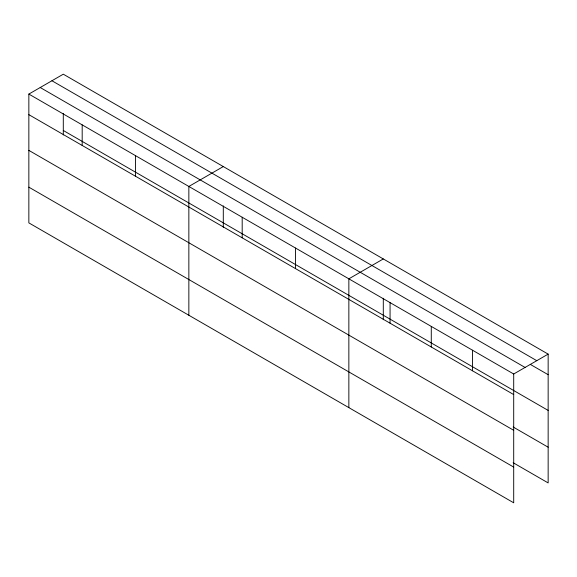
<?xml version="1.0" encoding="UTF-8"?>
<svg xmlns="http://www.w3.org/2000/svg" width="577" height="577" viewBox="0 0 577 577"><rect width="100%" height="100%" fill="white"/><g stroke="black" fill="none" stroke-linecap="round" stroke-linejoin="round"><path stroke-width="0.87" d="M513.703 430.298L513.703 374.004L28.85 94.08L28.85 222.881L513.703 502.805L513.703 430.298L28.85 150.373M513.155 462.718L548.15 482.92L548.15 354.119L63.297 74.195L28.85 94.08M223.299 166.565L188.852 186.458L188.852 315.258M383.301 258.943L348.854 278.835L348.854 407.629M513.703 374.004L548.15 354.119M51.93 80.758L536.783 360.683M530.263 364.368L548.15 374.697M40.217 87.516L525.07 367.448M63.297 130.481L548.15 410.413M28.85 114.657L513.703 394.581M513.155 427.002L548.15 447.204M28.85 187.164L513.703 467.096M472.491 350.21L472.491 370.787M431.279 326.416L431.279 346.993M390.066 302.629L390.066 323.199M383.301 298.273L383.301 319.723M295.518 248.038L295.518 268.615M242.189 217.248L242.189 237.825M223.299 205.895L223.299 227.345M135.516 155.667L135.516 176.237M82.186 124.87L82.186 145.447M63.297 113.518L63.297 134.968"/></g></svg>
